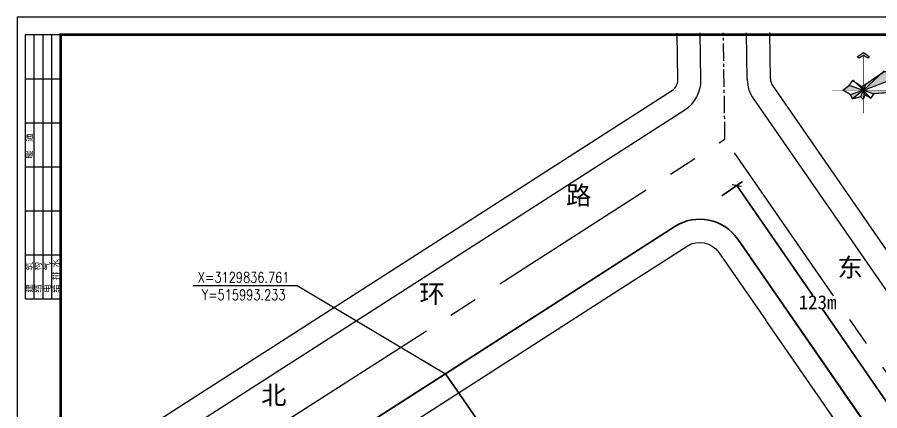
# Model space of a CAD drawing. Extents: x 515808503 to 516439353, y 3129544839 to 3129990415.
# Drawn here: x 515808503 to 516180649, y 3129820789 to 3129990415 of the extents above; entities that cross this region are included whole.
import ezdxf
from ezdxf.enums import TextEntityAlignment as Align

# ---------------------------------------------------------------- set-up
doc = ezdxf.new("R2010")
doc.units = 0
doc.header["$LTSCALE"] = 1000
doc.header["$MEASUREMENT"] = 0
doc.linetypes.add('CENTER2', pattern=[1.125, 0.75, -0.125, 0.125, -0.125])
doc.layers.get('0').update_dxf_attribs({"linetype": 'CONTINUOUS'})
doc.layers.get('DEFPOINTS').update_dxf_attribs({"linetype": 'CONTINUOUS'})
for name, color, linetype in [('LAYER1', 7, 'CONTINUOUS'), ('PUB_TITLE', 4, 'CONTINUOUS'), ('图框', 1, 'CONTINUOUS'), ('技术经济指标', 7, 'CONTINUOUS'), ('绿化红线', 3, 'CONTINUOUS'), ('路中', 2, 'CENTER2'), ('路名', 7, 'CONTINUOUS'), ('道路红线', 1, 'CONTINUOUS')]:
    doc.layers.add(name, color=color, linetype=linetype)
doc.styles.add('_DIMFONT', font='TXT.shx')
doc.styles.add('HZ', font='rs.shx', dxfattribs={"width": 0.8, "bigfont": 'hztxt.shx'})
doc.styles.add('宋体', font='SimSun.ttf')
doc.dimstyles.get("Standard").update_dxf_attribs({"dimtxt": 1200, "dimasz": 1500, "dimexe": 500, "dimexo": 500, "dimgap": 0.09, "dimtad": 1, "dimtih": 1, "dimtoh": 1, "dimlfac": 0.001, "dimzin": 0, "dimdsep": 46, "dimtxsty": 'Standard', "dimblk": 'ARCHTICK', "dimcen": 0.09, "dimadec": 0, "dimazin": 0, "dimtfac": 1, "dimtofl": 0, "dimtmove": 1, "dimatfit": 3, "dimfxl": 0, "dimtolj": 1, "dimtzin": 0, "dimarcsym": 0})

# ---------------------------------------------------------------- blocks, each defined once
blk = doc.blocks.new('风玫瑰')
at = {"layer": 'LAYER1'}
for points in [[(-156, 1510), (0, 1614), (156, 1510), (123, 1466), (0, 1531), (-123, 1466)], [(1108, 1035), (553, 1113), (498, 1075), (0, 612)]]:
    blk.add_hatch(color=256, dxfattribs=at).paths.add_polyline_path(points)
h = blk.add_hatch(color=256, dxfattribs=at)
h.paths.add_polyline_path([(1539, 612), (0, 612), (269, 513), (273, 519)])
h.paths.add_polyline_path([(0, 612), (39, 486), (180, 412)])
h.paths.add_polyline_path([(0, 612), (-71, 433), (-4, 370), (0, 382)])
h.paths.add_polyline_path([(0, 612), (-340, 489), (-293, 384), (-282, 387)])
h.paths.add_polyline_path([(-374, 743), (-376, 740), (-550, 613), (-548, 612), (0, 612)])
h.paths.add_polyline_path([(-40, 711), (-44, 709), (-242, 842), (0, 612)])
h.paths.add_polyline_path([(57, 769), (0, 735), (0, 612)])
for p, q in [((0, 612), (550, 1124)), ((0, 612), (1128, 1042)), ((-384, 747), (0, 612)), ((-286, 884), (0, 612)), ((0, 612), (-43, 720)), ((62, 784), (0, 612)), ((0, 612), (-349, 486)), ((0, 612), (-299, 372)), ((-75, 423), (0, 612)), ((0, 612), (44, 473)), ((199, 391), (0, 612)), ((278, 510), (0, 612))]:
    blk.add_line(p, q, dxfattribs=at)
for points in [[(-156, 1510), (0, 1614), (156, 1510), (123, 1466), (0, 1531), (-123, 1466)], [(68, 775), (553, 1113), (1124, 1032), (1649, 620), (273, 519), (196, 404), (38, 487), (-4, 370), (-72, 433), (-293, 384), (-342, 493), (-550, 613), (-376, 740), (-284, 870), (-44, 709)]]:
    blk.add_lwpolyline(points, close=True, dxfattribs=at)
at = {"layer": 'LAYER1', "const_width": 15}
for points in [[(0, 0), (0, 1531)], [(-832, 612), (1964, 612)]]:
    blk.add_lwpolyline(points, dxfattribs=at)
at = {"layer": 'LAYER1', "const_width": 10}
blk.add_lwpolyline([(62, 784), (550, 1124), (1128, 1042), (1676, 612), (278, 510), (199, 391), (44, 473), (0, 353), (-75, 423), (-299, 372), (-349, 486), (-568, 612), (-384, 747), (-286, 884), (-43, 720)], close=True, dxfattribs=at)
blk = doc.blocks.new('_ArchTick')
at = {"color": 0, "linetype": 'ByBlock', "const_width": 0.15}
blk.add_lwpolyline([(-0.5, -0.5), (0.5, 0.5)], dxfattribs=at)
blk = doc.blocks.new('*D82')
at = {"color": 0, "lineweight": 30}
for p, q in [((516112527, 3129913459), (516121402, 3129919606)), ((516118930, 3129917906), (516151755, 3129870513)), ((516188736, 3129817120), (516155911, 3129864513)), ((516182321, 3129812689), (516191196, 3129818836))]:
    blk.add_line(p, q, dxfattribs=at)
at = {"layer": 'DEFPOINTS', "color": 0, "lineweight": 25}
for p in [(516108416, 3129910612), (516188730, 3129817128), (516178211, 3129809842)]:
    blk.add_point(p, dxfattribs=at)
at = {"color": 0, "lineweight": 30, "xscale": 3000, "yscale": 3000, "zscale": 3000}
for p, rotation in [((516118935, 3129917898), 124.7070830526404), ((516188730, 3129817128), 304.7070830526404)]:
    blk.add_blockref('_ArchTick', p, dxfattribs=dict(at, rotation=rotation))
at = {"color": 0, "lineweight": 25, "insert": (516153833, 3129867513), "char_height": 6000, "attachment_point": 5}
blk.add_mtext('\\A1;123m', dxfattribs=at)
blk = doc.blocks.new('_LABEL1')
for p, q in [((-150, 20), (-75, 20)), ((-150, 20), (-150, 0)), ((-125, 20), (-125, 0)), ((-100, 20), (-100, 0)), ((-75, 20), (-75, 0)), ((-75, 20), (-75, 0)), ((-75, 20), (0, 20)), ((-50, 20), (-50, 0)), ((-25, 20), (-25, 0)), ((0, 20), (0, 0)), ((-150, 15), (-75, 15)), ((-75, 15), (0, 15)), ((-150, 10), (-75, 10)), ((-75, 10), (0, 10)), ((-150, 5), (-75, 5)), ((-75, 5), (0, 5)), ((-150, 0), (-75, 0)), ((-75, 0), (0, 0))]:
    blk.add_line(p, q)
at = {"style": 'HZ'}
for s, p in [('结   构', (-146.45, 10.91)), ('建   筑', (-146.45, 15.65)), ('暖  通', (-70.35, 15.73)), ('电   气', (-146.45, 5.65)), ('给 排 水', (-146.45, 0.73))]:
    blk.add_text(s, height=3.509, dxfattribs=at).set_placement(p)

msp = doc.modelspace()

# ---------------------------------------------------------------- linework, layer by layer
at = {"color": 0}
for p, q in [((515884262.8, 3129874819.8), (515929262.8, 3129874819.8)), ((515929262.8, 3129874819.8), (515993233.4, 3129836761.1))]:
    msp.add_line(p, q, dxfattribs=at)
at = {"layer": '图框'}
msp.add_lwpolyline([(515808502.7, 3129544839.4), (516439352.7, 3129544839.4), (516439352.7, 3129990414.7), (515808502.7, 3129990414.7)], close=True, dxfattribs=at)
at = {"layer": '图框', "const_width": 1125.2}
msp.add_lwpolyline([(515827255.7, 3129552340.6), (516431851.5, 3129552340.6), (516431851.5, 3129982913.5), (515827255.7, 3129982913.5)], close=True, dxfattribs=at)
at = {"layer": '技术经济指标', "color": 1, "linetype": 'ByBlock', "lineweight": 30}
msp.add_lwpolyline([(515993233.4, 3129836761.1), (516063026.9, 3129735993.1), (516178210.8, 3129809842.4), (516119406.3, 3129894744.5, 0.40381591), (516092170.1, 3129900193.6), (515993233.4, 3129836761.1)], format="xyb", close=True, dxfattribs=at)
msp.add_lwpolyline([(515993233.4, 3129836761.1), (515879511.9, 3129763849.5), (515989726.3, 3129604721.7), (516033410.6, 3129632520.8), (516007133.2, 3129670460.3), (516077270.5, 3129715428.3)], close=True, dxfattribs=at)
at = {"layer": '绿化红线', "ltscale": 10}
for p, q in [((516093499.4, 3129963246.6), (516093205.2, 3129983526.8)), ((516133497, 3129963705.6), (516133205.2, 3129983816.9)), ((515827255.7, 3129789739.9), (516091198.6, 3129958964.9)), ((516111185.5, 3129889050.7), (516131434.1, 3129859815.8)), ((515885209.4, 3129755623.5), (516067629.8, 3129872581))]:
    msp.add_line(p, q, dxfattribs=at)
for points in [[(516134386.1, 3129960931.3), (516389291.1, 3129592899)], [(516316304.9, 3129592899), (516131434.1, 3129859815.8)]]:
    msp.add_lwpolyline(points, dxfattribs=at)
msp.add_lwpolyline([(516067629.8, 3129872581), (516097567.4, 3129891775.2, -0.40381591), (516111185.5, 3129889050.7, 0)], format="xyb", dxfattribs=at)
for centre, start, end in [((516088500, 3129963174), 302.665649, 0.831319), ((516138496.5, 3129963778.2), 180.831319, 214.707089)]:
    msp.add_arc(centre, 5000, start, end, dxfattribs=at)
at = {"layer": '路中', "ltscale": 10}
msp.add_lwpolyline([(516113869.9, 3129937863.9), (516113205.2, 3129983671.9)], dxfattribs=at)
at = {"layer": '路中', "ltscale": 100}
for points in [[(515827255.7, 3129754103.4), (516113869.9, 3129937863.9)], [(516352798, 3129592899), (516113869.9, 3129937863.9)]]:
    msp.add_lwpolyline(points, dxfattribs=at)
at = {"layer": '道路红线'}
for p, q in [((516103498.4, 3129963391.7), (516103204.1, 3129983671.9)), ((516123498, 3129963560.5), (516123206.2, 3129983671.9)), ((516126165.4, 3129955237.4), (516377126.7, 3129592899)), ((515827255.7, 3129777861.1), (516096596, 3129950546.5)), ((515827255.7, 3129730345.8), (516092170.1, 3129900193.6)), ((516092170.1, 3129900193.6), (515923096.1, 3129791793.1)), ((516328469.3, 3129592899), (516119406.3, 3129894744.5))]:
    msp.add_line(p, q, dxfattribs=at)
for centre, radius, start, end in [((516088500, 3129963174), 15000, 302.665649, 0.831319), ((516138496.5, 3129963778.2), 15000, 180.831319, 214.707089), ((516102964.8, 3129883356.9), 20000, 34.707089, 122.665649)]:
    msp.add_arc(centre, radius, start, end, dxfattribs=at)

# ---------------------------------------------------------------- block references
at = {"linetype": 'Continuous', "xscale": 16.20000000298023, "yscale": 16.20000004768372, "zscale": 16.2}
msp.add_blockref('风玫瑰', (516173599.4, 3129949060.3), dxfattribs=at)
at = {"layer": 'PUB_TITLE', "xscale": 759.360677877356, "yscale": 759.360677877356, "zscale": 759.3606778775516, "rotation": 90}
msp.add_blockref('_LABEL1', (515827255.7, 3129982913.5), dxfattribs=at)

# ---------------------------------------------------------------- texts
at = {"color": 0, "style": '_DIMFONT', "width": 0.799994}
for tag, p in [('X=3129836.761', (515906204.2, 3129878267.7)), ('Y=515993.233', (515906204.2, 3129870767.7))]:
    msp.add_attdef(tag, text='', height=4500, dxfattribs=at).set_placement(p, align=Align.MIDDLE)
at = {"layer": '路名', "linetype": 'Continuous', "style": '宋体'}
for s, p in [('路', (516045287.4, 3129909628.6)), ('东', (516162422.1, 3129878540.3)), ('环', (515982045.9, 3129867220.5)), ('北', (515913720.6, 3129823516.8))]:
    msp.add_text(s, height=8000, dxfattribs=at).set_placement(p)

# ---------------------------------------------------------------- dimensions: what is measured, and where the dimension line sits
at = {"color": 0, "lineweight": 25}
dim = msp.add_aligned_dim(p1=(516108416.3, 3129910611.9), p2=(516178210.8, 3129809842.4), distance=12795.7, dimstyle='Standard', override={"dimtxt": 6000, "dimasz": 3000, "dimexe": 3000, "dimexo": 5000, "dimdec": 0, "dimpost": 'm', "dimdle": 10, "dimtdec": 0, "dimlwd": 30, "dimlwe": 30}, dxfattribs=at)
dim.commit()
dim.dimension.update_dxf_attribs({"geometry": '*D82', "text_midpoint": (516153832.6, 3129867512.8)})

doc.saveas('drawing.dxf')
